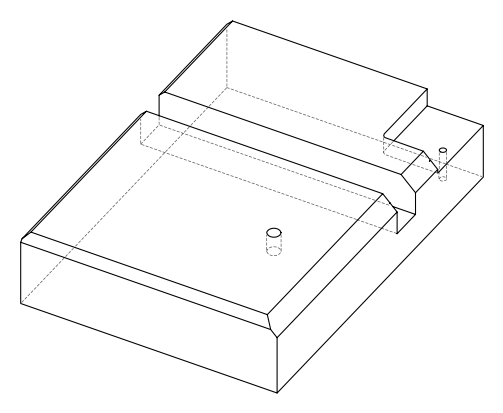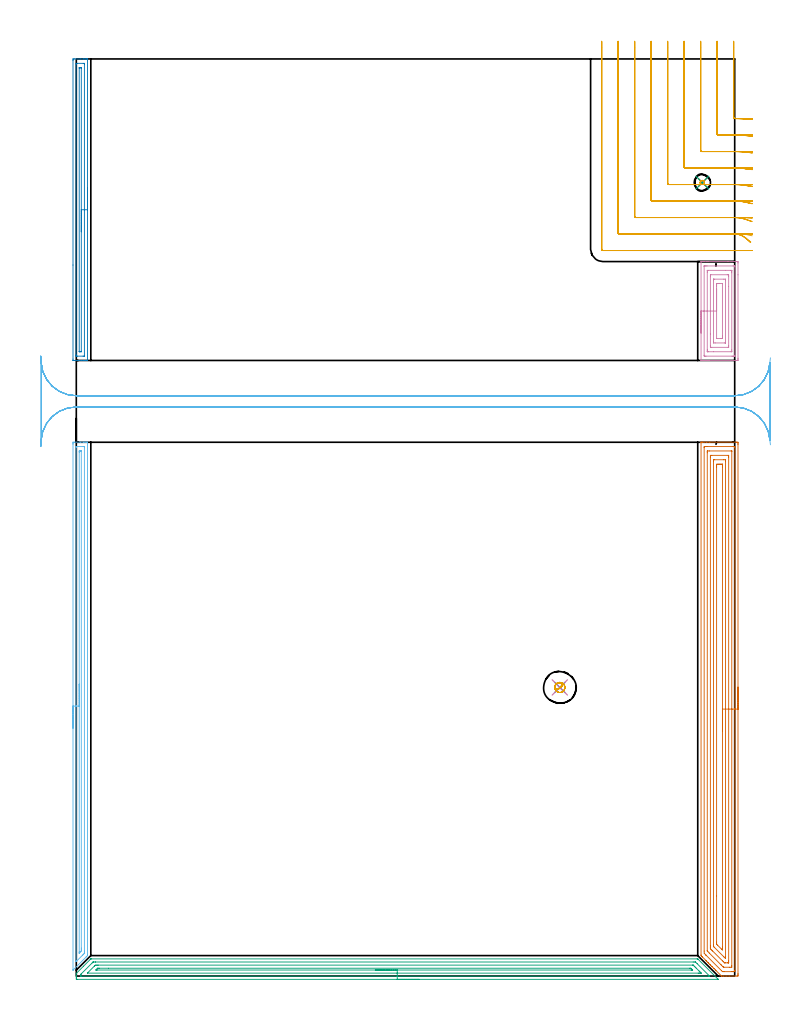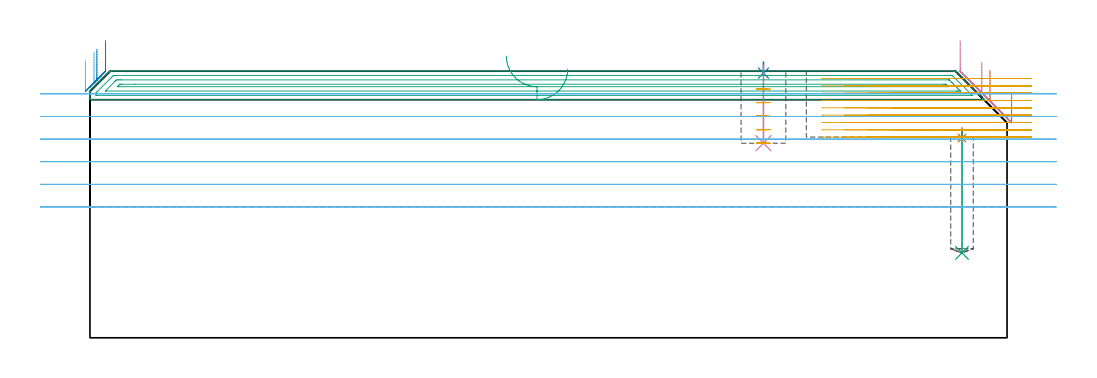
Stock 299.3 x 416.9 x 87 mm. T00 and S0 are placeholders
(PLAN: 12 operations, 6 tool changes, 61.6 min)
(1 SPOT_DRILL | STEP1POCKET | NXT0321_9005460120000 | 0.03 min | 2303 mm3)
(2 SPOT_DRILL_1 | STEP1POCKET_1 | NXT0321_9005460120000 | 0.03 min | 2 mm3)
(3 DRILL_BLIND_HOLE_INTO_CENTER | STEP1POCKET | NXT0301_045 | 0.17 min | 1595 mm3)
(4 DRILL_BLIND_HOLE_INTO_CENTER_1 | STEP1POCKET_1 | NXT0301_128 | 0.1 min | 2524 mm3)
(5 MILL_ROUGH_BLIND_HOLE_CONTOUR | STEP1POCKET_1 | NXT0201_013 | Spiral | 0.59 min | 1401 mm3)
(6 AREA_MILL | FG_CHAMFER_SURFACE | UGT0205_001 | 5.86 min | 5379 mm3)
(7 AREA_MILL_1 | FG_CHAMFER_SURFACE_1 | UGT0205_001 | 11.87 min | 35310 mm3)
(8 AREA_MILL_2 | FG_CHAMFER_SURFACE_2 | UGT0205_001 | 3.46 min | 3120 mm3)
(9 AREA_MILL_3 | FG_CHAMFER_SURFACE_3 | UGT0205_001 | 9.3 min | 12258 mm3)
(10 AREA_MILL_4 | FG_CHAMFER_SURFACE_4 | UGT0205_001 | 2.5 min | 8393 mm3)
(11 MILL_CORNER_NOTCH_RECTANGULAR | CORNER_NOTCH_RECTANGULAR | NXT0201_013 | Follow Part, ap 2.5, ae 75% | 18.73 min | 126180 mm3)
(12 MILL_RECTANGULAR_SLOT | SLOT_RECTANGULAR | UGT0201_004 | Follow Part, ap 8, ae 75% | 8.95 min | 489625 mm3)
(TOOL NXT0321_9005460120000 | NC Spot Drill, 142deg, 12mm, Carbide, Uncoated | D12 PA142 FL30 Z2)
(TOOL NXT0301_045 | Carbide Drill 7.4mm [860.1-0740-022A1-MM 2214] | D7.4 PA140 FL41 Z2)
(TOOL NXT0301_128 | Carbide Drill 12mm [861.1-1200-036A1-GP GC34] | D12 PA150 FL37.4 Z2)
(TOOL NXT0201_013 | ENDMILL 10mm | D10 FL30 Z4)
(TOOL UGT0205_001 | Chamfer Mill 20 x 3 x 45 deg. | D20 FL50 Z2)
(TOOL UGT0201_004 | End Mill 32 mm | D32 FL53 Z6)
(OP 1 SPOT_DRILL)
G17 G21 G94 G90
T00 M6
G54
G17 G0 G90 X284.6 Y360.7 S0 M3
G43 Z97. H0
G94 G81 G98 Z65.181 F250. R68.5
G80
M5
M2
(OP 2 SPOT_DRILL_1)
G17 G21 G94 G90
T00 M6
G54
G17 G0 G90 X219.8 Y131.2 S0 M3
G43 Z97. H0
G94 G81 G98 Z86.372 F250. R90.
G80
M5
M2
(OP 3 DRILL_BLIND_HOLE_INTO_CENTER)
G17 G21 G94 G90
T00 M6
G54
G17 G0 G90 X284.6 Y360.7 S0 M3
G43 Z97. H1
G94 G81 G98 Z27.7 F250. R67.5
G80
M5
M2
(OP 4 DRILL_BLIND_HOLE_INTO_CENTER_1)
G17 G21 G94 G90
T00 M6
G54
G17 G0 G90 X219.8 Y131.2 S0 M3
G43 Z97. H1
G94 G81 G98 Z63.5 F250. R89.
G80
M5
M2
(OP 5 MILL_ROUGH_BLIND_HOLE_CONTOUR)
G17 G21 G94 G90
T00 M6
G54
G17 G0 G90 X219.8 Y131.2 S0 M3
G43 Z97. H0
Z85.583
G94 G3 X220.058 Y133.242 R1.037 F250.
X217.572 Y131.772 R2.042
X219.228 Y128.972 R2.3
X217.572 Y131.772 R-2.3
X218.4 Y130.372 R1.15
X219.8 Y131.2 R1.15
G0 Z81.167
G3 X220.058 Y133.242 R1.037
X217.572 Y131.772 R2.042
X219.228 Y128.972 R2.3
X217.572 Y131.772 R-2.3
X218.4 Y130.372 R1.15
X219.8 Y131.2 R1.15
G0 Z76.75
G3 X220.058 Y133.242 R1.037
X217.572 Y131.772 R2.042
X219.228 Y128.972 R2.3
X217.572 Y131.772 R-2.3
X218.4 Y130.372 R1.15
X219.8 Y131.2 R1.15
G0 Z72.333
G3 X220.058 Y133.242 R1.037
X217.572 Y131.772 R2.042
X219.228 Y128.972 R2.3
X217.572 Y131.772 R-2.3
X218.4 Y130.372 R1.15
X219.8 Y131.2 R1.15
G0 Z67.917
G3 X220.058 Y133.242 R1.037
X217.572 Y131.772 R2.042
X219.228 Y128.972 R2.3
X217.572 Y131.772 R-2.3
X218.4 Y130.372 R1.15
X219.8 Y131.2 R1.15
G0 Z63.5
G3 X220.058 Y133.242 R1.037
X217.572 Y131.772 R2.042
X219.228 Y128.972 R2.3
X217.572 Y131.772 R-2.3
X218.4 Y130.372 R1.15
X219.8 Y131.2 R1.15
G0 Z97.
M5
M2
(OP 6 AREA_MILL)
G17 G21 G94 G90
T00 M6
G54
G17 G0 G90 X-1.5 Y112.7 S1061 M3
G43 Z97. H0
Z90.4
G94 G1 Y112.738 Z89.528 F250.
Y112.852 Z88.663
Y113.041 Z87.812
Y113.303 Z86.98
Y113.637 Z86.174
Y114.04 Z85.4
Y114.508 Z84.664
Y115.039 Z83.972
Y115.629 Z83.329
Y116.272 Z82.74
Y116.964 Z82.208
Y117.7 Z81.74
Y118.474 Z81.337
Y119.28 Z81.003
Y120.112 Z80.741
Y120.963 Z80.552
Y121.828 Z80.438
Y122.7 Z80.4
Y241.796
X-1.499 Y242.071 Z80.401
X-1.493 Y242.684 Z80.404
X-1.491 Y242.693 Z80.406
X-0.88 Y242.7 Z81.016
X1.8 Z83.695
X3.223 Z85.119
X3.587 Z85.482
X4.316 Z86.215
X4.595 Z86.494
X5.032 Y242.693 Z86.924
X5.097 Y242.69 Z86.988
X5.1 Y242.518 Z87.
Y9.588
X5.096 Y9.304 Z86.987
X5.083 Y9.282 Z86.98
X4.494 Y8.694 Z86.394
X-1.168 Y3.031 Z80.731
X-1.327 Y2.871 Z80.57
X-1.47 Y2.733 Z80.428
X-1.494 Y2.717 Z80.403
X-1.499 Y2.733 Z80.399
X-1.5 Y122.7 Z80.4
X-0.086 Z81.814
X-0.085 Y240.381 Z81.815
X-0.084 Y240.48 Z81.816
X-0.079 Y240.675 Z81.821
X-0.073 Y240.691 Z81.827
X-0.064 Y240.694 Z81.836
X-0.039 Y240.698 Z81.861
X0.013 Y240.699 Z81.913
X3.17 Y240.7 Z85.07
X3.587 Y240.696 Z85.487
X3.646 Y240.694 Z85.546
X3.676 Y240.691 Z85.576
X3.68 Y240.578 Z85.58
X3.684 Y240.381 Z85.584
X3.685 Y240.282 Z85.585
X3.686 Y240.183 Z85.586
Y11.278
X3.684 Y10.483 Z85.584
X3.682 Y10.388 Z85.582
X3.679 Y10.355 Z85.579
X3.664 Y10.326 Z85.564
X3.587 Y10.243 Z85.487
X3.262 Y9.913 Z85.162
X2.939 Y9.588 Z84.839
X0.135 Y6.784 Z82.035
X0.013 Y6.663 Z81.913
X-0.028 Y6.624 Z81.872
X-0.062 Y6.595 Z81.838
X-0.076 Y6.584 Z81.824
X-0.079 Y6.61 Z81.821
X-0.084 Y6.807 Z81.816
X-0.085 Y6.906 Z81.815
X-0.086 Y122.7 Z81.814
X1.328 Z83.228
X1.329 Y238.072 Z83.229
Y238.494
X1.331 Y238.612 Z83.231
X1.334 Y238.67 Z83.234
X1.336 Y238.69 Z83.236
X1.389 Y238.693 Z83.289
X1.595 Y238.699 Z83.495
X1.8 Z83.7
X2.006 Z83.906
X2.143 Y238.695 Z84.043
X2.252 Y238.69 Z84.152
X2.266 Y238.685 Z84.166
X2.268 Y238.677 Z84.168
X2.27 Y238.651 Z84.17
X2.271 Y238.494 Z84.171
Y12.693
Y12.271
X2.268 Y11.802 Z84.168
X2.264 Y11.377 Z84.164
X2.035 Y11.141 Z83.935
X1.8 Y10.901 Z83.7
X1.365 Y10.465 Z83.265
X1.355 Y10.457 Z83.255
X1.34 Y10.449 Z83.24
X1.334 Z83.234
X1.332 Y10.457 Z83.232
X1.33 Y10.483 Z83.23
X1.329 Y10.537 Z83.229
X1.328 Y10.954 Z83.228
Y122.7
Y123.571 Z83.266
Y124.436 Z83.38
Y125.288 Z83.569
Y126.12 Z83.831
Y126.926 Z84.165
Y127.7 Z84.568
Y128.436 Z85.037
Y129.128 Z85.568
Y129.771 Z86.157
Y130.36 Z86.801
Y130.891 Z87.493
Y131.36 Z88.228
Y131.763 Z89.002
Y132.097 Z89.808
Y132.359 Z90.64
Y132.548 Z91.492
Y132.662 Z92.357
Y132.7 Z93.228
G0 Z97.
M5
M2
(OP 7 AREA_MILL_1)
G17 G21 G94 G90
T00 M6
G54
G17 G0 G90 X300.8 Y131.35 S1061 M3
G43 Z97. H0
Z80.2
G94 G1 Y131.312 Z79.329 F250.
Y131.198 Z78.464
Y131.009 Z77.612
Y130.747 Z76.78
Y130.413 Z75.974
Y130.01 Z75.2
Y129.542 Z74.464
Y129.01 Z73.772
Y128.421 Z73.129
Y127.778 Z72.54
Y127.086 Z72.009
Y126.35 Z71.54
Y125.576 Z71.137
Y124.77 Z70.803
Y123.938 Z70.541
Y123.086 Z70.352
Y122.222 Z70.238
Y121.35 Z70.2
Y1.057
X300.799 Y0.63 Z70.201
X300.795 Y0.168 Z70.203
X300.792 Y0.01 Z70.206
X300.339 Y0. Z70.658
X296.811 Z74.185
X295.408 Z75.589
X294.164 Z76.83
X293.442 Z77.557
X293.3 Z77.7
X290.785 Y2.515 Z80.215
X290.636 Y2.663 Z80.361
X290.582 Y2.717 Z80.416
X289.937 Y3.363 Z81.063
X289.754 Y3.545 Z81.243
X289.093 Y4.207 Z81.907
X288.871 Y4.427 Z82.125
X288.242 Y5.058 Z82.758
X288.198 Y5.101 Z82.801
X287.989 Y5.309 Z83.007
X287.394 Y5.906 Z83.605
X287.304 Y5.996 Z83.695
X287.107 Y6.191 Z83.889
X286.547 Y6.753 Z84.453
X286.409 Y6.89 Z84.589
X286.225 Y7.073 Z84.771
X284.62 Y8.678 Z86.376
X284.501 Y8.799 Z86.499
X284.423 Y8.877 Z86.577
X284.12 Y9.18 Z86.878
X284.005 Y9.296 Z86.991
X284. Y9.572 Z87.
Y242.517
X284.003 Y242.692 Z86.988
X284.008 Y242.693 Z86.983
X284.377 Y242.7 Z86.622
X284.62 Z86.379
X285.343 Z85.652
X286.586 Z84.411
X287.989 Z83.006
X300.079 Z70.919
X300.339 Y242.697 Z70.658
X300.792 Y242.69 Z70.206
X300.795 Y242.532 Z70.203
X300.799 Y242.07 Z70.201
X300.8 Y241.603 Z70.2
Y121.35
X299.386 Z71.614
X299.385 Y2.491 Z71.615
Y2.419
X299.379 Y2.018 Z71.621
X298.983 Y2.005 Z72.017
X298.575 Y2.002 Z72.425
X298.106 Y2. Z72.894
X294.576 Y2.001 Z76.424
X294.164 Y2.005 Z76.836
X293.753 Y2.01 Z77.247
X293.332 Y2.419 Z77.668
X293.282 Y2.468 Z77.718
X286.225 Y9.526 Z84.775
X286.179 Y9.572 Z84.821
X285.421 Y10.387 Z85.579
X285.414 Y11.361 Z85.586
X285.415 Y240.209 Z85.585
Y240.281
X285.421 Y240.683 Z85.579
X285.817 Y240.695 Z85.183
X286.225 Y240.698 Z84.775
X286.694 Y240.7 Z84.306
X298.575 Y240.699 Z72.425
X299.047 Y240.697 Z71.953
X299.279 Y240.69 Z71.721
X299.379 Y240.661 Z71.621
X299.385 Y240.355 Z71.615
Y240.281
X299.386 Y121.35 Z71.614
X297.971 Z73.029
Y4.819
X297.967 Y4.207 Z73.033
X297.964 Y4.067 Z73.036
X297.959 Y4.009 Z73.041
X297.893 Y4.004 Z73.107
X297.693 Y4.002 Z73.307
X297.015 Y4. Z73.985
X294.367 Y4.002 Z76.633
X294.267 Y4.006 Z76.733
X294.217 Y4.01 Z76.783
X294.164 Y4.046 Z76.836
X293.996 Y4.207 Z77.004
X293.282 Y4.917 Z77.718
X293.098 Y5.101 Z77.902
X287.733 Y10.467 Z83.267
X287.107 Y11.104 Z83.893
X286.86 Y11.361 Z84.14
X286.835 Y11.4 Z84.165
X286.833 Y11.432 Z84.167
X286.83 Y11.502 Z84.17
X286.829 Y11.643 Z84.171
Y237.881
X286.833 Y238.493 Z84.167
X286.835 Y238.633 Z84.165
X286.841 Y238.691 Z84.159
X286.907 Y238.696 Z84.093
X287.107 Y238.698 Z83.893
X287.785 Y238.7 Z83.215
X297.693 Y238.699 Z73.307
X297.897 Y238.697 Z73.103
X297.955 Y238.693 Z73.045
X297.966 Y238.689 Z73.034
X297.968 Y238.685 Z73.032
X297.97 Y238.662 Z73.03
X297.971 Y238.587 Z73.029
Y238.493
Y121.35
X296.557 Z74.443
Y6.89
X296.555 Y6.255 Z74.445
X296.552 Y6.041 Z74.448
X296.55 Y6.012 Z74.45
X296.531 Y6.009 Z74.469
X296.477 Y6.004 Z74.523
X296.367 Y6.002 Z74.633
X295.928 Y6. Z75.072
X295.046 Z75.954
X294.823 Y6.003 Z76.177
X294.713 Y6.007 Z76.287
X294.66 Y6.01 Z76.34
X294.563 Y6.098 Z76.437
X294.164 Y6.489 Z76.836
X293.759 Y6.89 Z77.241
X289.288 Y11.361 Z81.712
X288.871 Y11.779 Z82.129
X288.402 Y12.255 Z82.598
X288.25 Y12.42 Z82.75
X288.247 Y12.574 Z82.753
X288.244 Y12.891 Z82.756
X288.243 Y13.149 Z82.757
Y13.787
Y235.81
X288.245 Y236.445 Z82.755
X288.248 Y236.659 Z82.752
X288.25 Y236.688 Z82.75
X288.269 Y236.691 Z82.731
X288.323 Y236.696 Z82.677
X288.433 Y236.698 Z82.567
X288.871 Y236.7 Z82.129
X296.368 Y236.699 Z74.632
X296.476 Y236.697 Z74.524
X296.53 Y236.693 Z74.47
X296.551 Y236.689 Z74.449
X296.552 Y236.673 Z74.448
X296.554 Y236.561 Z74.446
X296.557 Y236.067 Z74.443
Y235.81
Y121.35
X295.143 Z75.857
Y8.58
X295.141 Y8.482 Z75.859
X295.136 Y8.286 Z75.864
X295.123 Y8.012 Z75.877
X295.09 Y8.02 Z75.91
X295.046 Y8.059 Z75.954
X294.42 Y8.678 Z76.58
X289.95 Y13.149 Z81.05
X289.754 Y13.351 Z81.246
X289.674 Y13.436 Z81.326
X289.663 Y13.75 Z81.337
X289.658 Y13.945 Z81.342
X289.657 Y14.044 Z81.343
Y14.142
Y234.12
X289.659 Y234.218 Z81.341
X289.664 Y234.414 Z81.336
X289.677 Y234.69 Z81.323
X289.754 Y234.694 Z81.246
X289.968 Y234.699 Z81.032
X294.378 Y234.7 Z76.622
X295.046 Y234.692 Z75.954
X295.135 Y234.69 Z75.865
X295.14 Y234.316 Z75.86
X295.143 Y234.12 Z75.857
Y121.35
X293.729 Z77.271
Y13.149
X293.728 Y12.697 Z77.272
X293.725 Y12.255 Z77.275
X293.722 Y11.958 Z77.278
X293.704 Y11.856 Z77.296
X293.293 Y12.255 Z77.707
X291.504 Y14.044 Z79.496
X291.078 Y14.489 Z79.922
X291.075 Y14.938 Z79.925
X291.072 Y15.39 Z79.928
X291.071 Y36.405 Z79.929
Y231.339
X291.072 Y231.791 Z79.928
X291.075 Y232.233 Z79.925
X291.078 Y232.679 Z79.922
X291.518 Y232.69 Z79.482
X291.942 Y232.698 Z79.058
X292.4 Y232.7 Z78.6
X292.822 Z78.178
X293.282 Y232.699 Z77.718
X293.708 Y232.696 Z77.292
X293.722 Y232.69 Z77.278
X293.724 Y232.679 Z77.276
X293.728 Y232.233 Z77.272
X293.729 Y231.781 Z77.271
Y231.339
Y121.35
Y120.478 Z77.309
Y119.614 Z77.423
Y118.762 Z77.612
Y117.93 Z77.874
Y117.124 Z78.208
Y116.35 Z78.611
Y115.614 Z79.08
Y114.922 Z79.611
Y114.279 Z80.2
Y113.69 Z80.843
Y113.158 Z81.535
Y112.69 Z82.271
Y112.287 Z83.045
Y111.953 Z83.851
Y111.691 Z84.683
Y111.502 Z85.535
Y111.388 Z86.4
Y111.35 Z87.271
G0 Z97.
M5
M2
(OP 8 AREA_MILL_2)
G17 G21 G94 G90
T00 M6
G54
G17 G0 G90 X5.1 Y358.35 S1061 M3
G43 Z97. H0
G94 G1 Y358.312 Z96.128 F250.
Y358.198 Z95.263
Y358.009 Z94.412
Y357.747 Z93.58
Y357.413 Z92.774
Y357.01 Z92.
Y356.542 Z91.264
Y356.01 Z90.572
Y355.421 Z89.929
Y354.778 Z89.339
Y354.086 Z88.808
Y353.35 Z88.34
Y352.576 Z87.937
Y351.77 Z87.603
Y350.938 Z87.341
Y350.087 Z87.152
Y349.222 Z87.038
Y348.35 Z87.
Y279.977
X5.097 Y279.81 Z86.989
X5.034 Y279.807 Z86.926
X4.609 Y279.8 Z86.509
X4.295 Z86.194
X3.587 Z85.482
X2.34 Z84.237
X0.907 Z82.802
X-1.136 Y279.801 Z80.761
X-1.493 Y279.806 Z80.404
X-1.495 Y279.809 Z80.402
X-1.499 Y280.424 Z80.401
X-1.5 Y323.218 Z80.4
X-1.499 Y416.276 Z80.401
X-1.495 Y416.891 Z80.402
X-1.493 Y416.894 Z80.404
X-0.88 Y416.9 Z81.016
X1.8 Z83.695
X3.233 Z85.13
X3.587 Z85.482
X4.295 Z86.194
X4.61 Z86.509
X5.034 Y416.893 Z86.926
X5.097 Y416.89 Z86.988
X5.1 Y416.723 Z87.
Y348.35
X3.686 Z85.586
X3.685 Y282.113 Z85.585
X3.684 Y282.014 Z85.584
X3.679 Y281.825 Z85.579
X3.587 Y281.81 Z85.487
X3.103 Y281.801 Z85.003
X0.424 Y281.8 Z82.324
X0.013 Y281.802 Z81.913
X-0.045 Y281.805 Z81.855
X-0.075 Y281.809 Z81.825
X-0.08 Y281.915 Z81.82
X-0.085 Y282.113 Z81.815
X-0.086 Y282.211 Z81.814
Y282.31
X-0.085 Y414.587 Z81.815
X-0.084 Y414.686 Z81.816
X-0.079 Y414.875 Z81.821
X0.013 Y414.89 Z81.913
X0.497 Y414.899 Z82.397
X3.176 Y414.9 Z85.076
X3.587 Y414.898 Z85.487
X3.645 Y414.895 Z85.545
X3.675 Y414.891 Z85.575
X3.68 Y414.785 Z85.58
X3.685 Y414.587 Z85.585
X3.686 Y414.489 Z85.586
Y414.39
Y348.35
X2.271 Z84.171
Y283.999
X2.27 Y283.881 Z84.17
X2.267 Y283.823 Z84.167
X2.266 Y283.815 Z84.166
X2.253 Y283.81 Z84.153
X2.198 Y283.806 Z84.098
X1.998 Y283.801 Z83.898
X1.8 Y283.8 Z83.7
X1.601 Y283.801 Z83.501
X1.469 Y283.802 Z83.369
X1.363 Y283.807 Z83.263
X1.334 Y283.81 Z83.234
X1.333 Y283.816 Z83.233
X1.331 Y283.842 Z83.231
X1.329 Y283.999 Z83.229
Y412.701
X1.33 Y412.819 Z83.23
X1.333 Y412.877 Z83.233
X1.334 Y412.885 Z83.234
X1.347 Y412.89 Z83.247
X1.403 Y412.894 Z83.303
X1.602 Y412.899 Z83.502
X1.8 Y412.9 Z83.7
X1.999 Y412.899 Z83.899
X2.131 Y412.898 Z84.031
X2.237 Y412.893 Z84.137
X2.266 Y412.89 Z84.166
X2.267 Y412.884 Z84.167
X2.269 Y412.858 Z84.169
X2.271 Y412.701 Z84.171
Y348.35
Y347.478 Z84.21
Y346.614 Z84.323
Y345.762 Z84.512
Y344.93 Z84.775
Y344.124 Z85.108
Y343.35 Z85.511
Y342.614 Z85.98
Y341.922 Z86.511
Y341.279 Z87.1
Y340.69 Z87.744
Y340.159 Z88.436
Y339.69 Z89.171
Y339.287 Z89.945
Y338.953 Z90.751
Y338.691 Z91.583
Y338.502 Z92.435
Y338.388 Z93.3
Y338.35 Z94.171
G0 Z97.
M5
M2
(OP 9 AREA_MILL_3)
G17 G21 G94 G90
T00 M6
G54
G17 G0 G90 X155.9 Y-1.5 S1061 M3
G43 Z97. H0
Z87.7
G94 G1 X155.862 Z86.828 F250.
X155.748 Z85.964
X155.559 Z85.112
X155.297 Z84.28
X154.963 Z83.474
X154.56 Z82.7
X154.092 Z81.964
X153.56 Z81.272
X152.971 Z80.629
X152.328 Z80.04
X151.636 Z79.508
X150.9 Z79.04
X150.126 Z78.637
X149.32 Z78.303
X148.488 Z78.041
X147.637 Z77.852
X146.772 Z77.738
X145.9 Z77.7
X0.627
X0.493 Y-1.499 Z77.701
X0.002 Y-1.491 Z77.705
X0. Y-1.232 Z77.964
Y-0.873 Z78.323
Y-0.339 Z78.857
Y0.021 Z79.216
Y1.116 Z80.314
X0.001 Y1.139 Z80.336
X0.004 Y1.193 Z80.39
X0.031 Y1.232 Z80.43
X3.291 Y4.491 Z83.69
X6.316 Y7.516 Z86.715
X6.567 Y7.769 Z86.965
X6.58 Y7.779 Z86.975
X6.613 Y7.805 Z86.991
X6.882 Y7.8 Z87.
X282.233
X282.505 Y7.794 Z86.992
X282.623 Y7.677 Z86.876
X282.68 Y7.62 Z86.82
X291.471 Y-1.17 Z78.028
X291.622 Y-1.32 Z77.877
X291.769 Y-1.473 Z77.725
X291.783 Y-1.494 Z77.703
X291.769 Y-1.499 Z77.699
X145.9 Y-1.5 Z77.7
Y-0.086 Z79.114
X2.415 Y-0.085 Z79.115
X2.308 Y-0.083 Z79.117
X2.096 Y-0.079 Z79.121
X2.009 Y-0.069 Z79.131
X2.006 Y-0.038 Z79.162
X2.004 Y0.021 Z79.221
X2.002 Y0.434 Z79.634
X2.007 Y0.675 Z79.875
X2.01 Y0.734 Z79.934
X2.045 Y0.783 Z79.983
X2.169 Y0.915 Z80.115
X2.29 Y1.04 Z80.24
X2.415 Y1.165 Z80.365
X7.207 Y5.957 Z85.157
X7.533 Y6.279 Z85.479
X7.618 Y6.359 Z85.559
X7.642 Y6.379 Z85.579
X7.676 Y6.381 Z85.581
X7.779 Y6.383 Z85.583
X8.566 Y6.386 Z85.586
X8.673
X280.445
X281.234 Y6.384 Z85.584
X281.339 Y6.382 Z85.582
X281.441 Y6.379 Z85.579
X281.559 Y6.279 Z85.479
X282.233 Y5.616 Z84.816
X287.597 Y0.253 Z79.453
X287.826 Y0.021 Z79.221
X287.9 Y-0.059 Z79.141
X287.916 Y-0.078 Z79.122
X287.881 Y-0.081 Z79.119
X287.811 Y-0.084 Z79.116
X287.704 Y-0.085 Z79.115
X287.597 Y-0.086 Z79.114
X145.9
Y1.328 Z80.528
X5.166 Y1.329 Z80.529
X5.097 Y1.33 Z80.53
X5.064 Y1.333 Z80.533
X5.052 Y1.334 Z80.534
X5.054 Y1.344 Z80.544
X5.065 Y1.362 Z80.562
X5.075 Y1.374 Z80.574
X5.097 Y1.398 Z80.598
X8.191 Y4.491 Z83.691
X8.434 Y4.73 Z83.93
X8.673 Y4.964 Z84.164
X9.09 Y4.968 Z84.168
X9.567 Y4.971 Z84.171
X9.981
X280.205
X280.325 Y4.97 Z84.17
X280.384 Y4.967 Z84.167
X280.411 Y4.965 Z84.165
X280.445 Y4.947 Z84.147
X280.907 Y4.491 Z83.691
X281.339 Y4.061 Z83.261
X281.804 Y3.597 Z82.797
X283.127 Y2.274 Z81.474
X283.591 Y1.809 Z81.009
X284.021 Y1.375 Z80.575
X284.053 Y1.336 Z80.536
X284.021 Y1.335 Z80.535
X283.606 Y1.33 Z80.53
X283.127 Y1.329 Z80.529
X282.714 Y1.328 Z80.528
X145.9
Y2.743 Z81.943
X9.527
X9.17 Y2.745 Z81.945
X8.991 Y2.747 Z81.947
X8.917 Y2.749 Z81.949
X8.932 Y2.771 Z81.971
X9.211 Y3.059 Z82.259
X9.354 Y3.204 Z82.404
X9.567 Y3.418 Z82.618
X9.658 Y3.506 Z82.706
X9.69 Y3.534 Z82.734
X9.708 Y3.548 Z82.748
X9.749 Y3.551 Z82.751
X9.85 Y3.554 Z82.754
X10.054 Y3.556 Z82.756
X10.461 Y3.557 Z82.757
X14.651
X278.697
X279.104 Y3.553 Z82.753
X279.307 Y3.55 Z82.75
X279.398 Y3.542 Z82.742
X279.448 Y3.496 Z82.696
X279.551 Y3.398 Z82.598
X280.105 Y2.838 Z82.038
X280.164 Y2.775 Z81.975
X280.183 Y2.749 Z81.949
X280.149 Y2.748 Z81.948
X279.95 Y2.745 Z81.945
X279.551 Y2.743 Z81.943
X279.512
X145.9
X145.028 Z81.981
X144.164 Z82.095
X143.312 Z82.283
X142.48 Z82.546
X141.674 Z82.88
X140.9 Z83.282
X140.164 Z83.751
X139.472 Z84.282
X138.829 Z84.872
X138.24 Z85.515
X137.709 Z86.207
X137.24 Z86.943
X136.837 Z87.716
X136.503 Z88.522
X136.241 Z89.354
X136.052 Z90.206
X135.938 Z91.071
X135.9 Z91.943
G0 Z97.
M5
M2
(OP 10 AREA_MILL_4)
G17 G21 G94 G90
T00 M6
G54
G17 G0 G90 X284. Y292.3 S1061 M3
G43 Z97. H0
G94 G1 Y292.338 Z96.128 F250.
Y292.452 Z95.264
Y292.641 Z94.412
Y292.903 Z93.58
Y293.237 Z92.774
Y293.64 Z92.
Y294.109 Z91.264
Y294.64 Z90.572
Y295.229 Z89.929
Y295.872 Z89.34
Y296.564 Z88.808
Y297.3 Z88.34
Y298.074 Z87.937
Y298.88 Z87.603
Y299.712 Z87.341
Y300.564 Z87.152
Y301.428 Z87.038
Y302.3 Z87.
Y324.63
X284.002 Y324.793 Z86.988
X284.007 Y324.8 Z86.983
X284.35 Z86.649
X284.673 Z86.326
X285.343 Z85.652
X286.56 Z84.437
X287.107 Z83.887
X296.233 Z74.765
X300.339 Z70.658
X300.615 Y324.797 Z70.382
X300.792 Y324.79 Z70.206
X300.799 Y324.611 Z70.199
X300.8 Y324.184 Z70.2
Y318.766
Y280.843
X300.799 Y280.416 Z70.201
X300.795 Y279.954 Z70.203
X300.792 Y279.809 Z70.206
X300.339 Y279.8 Z70.658
X287.716 Z83.279
X287.107 Z83.887
X286.56 Z84.437
X286.225 Z84.771
X285.678 Z85.318
X285.343 Z85.652
X284.35 Z86.65
X284.007 Y279.807 Z86.984
X284.003 Y279.808 Z86.988
X284. Y279.97 Z87.
Y302.3
X285.414 Z85.586
X285.415 Y322.705 Z85.585
X285.416 Y322.757 Z85.584
X285.418 Y322.781 Z85.582
X285.42 Y322.787 Z85.58
X285.431 Y322.79 Z85.569
X285.829 Y322.798 Z85.171
X286.225 Y322.8 Z84.775
X286.71 Z84.29
X298.575 Y322.799 Z72.425
X299.063 Y322.797 Z71.937
X299.281 Y322.79 Z71.719
X299.379 Y322.772 Z71.621
X299.384 Y322.471 Z71.616
X299.385 Y322.397 Z71.615
Y281.895
X299.384 Y281.843 Z71.616
X299.382 Y281.819 Z71.618
X299.38 Y281.813 Z71.62
X299.369 Y281.81 Z71.631
X298.971 Y281.802 Z72.029
X298.575 Y281.8 Z72.425
X298.09 Z72.91
X286.225 Y281.801 Z84.775
X285.737 Y281.803 Z85.263
X285.519 Y281.81 Z85.481
X285.421 Y281.828 Z85.579
X285.415 Y282.129 Z85.585
Y282.203
X285.414 Y302.3 Z85.586
X286.828 Z84.172
X286.829 Y320. Z84.171
X286.831 Y320.611 Z84.169
X286.834 Y320.751 Z84.166
X286.835 Y320.78 Z84.165
X286.86 Y320.79 Z84.14
X286.924 Y320.797 Z84.076
X287.107 Y320.799 Z83.893
X295.08 Y320.8 Z75.92
X297.506 Z73.494
X297.693 Y320.799 Z73.307
X297.879 Y320.797 Z73.121
X297.932 Y320.794 Z73.068
X297.961 Y320.79 Z73.039
X297.965 Y320.778 Z73.035
X297.968 Y320.705 Z73.032
X297.97 Y320.611 Z73.03
X297.971 Y320.329 Z73.029
Y319.718
Y284.6
X297.969 Y283.989 Z73.031
X297.966 Y283.849 Z73.034
X297.965 Y283.82 Z73.035
X297.94 Y283.81 Z73.06
X297.876 Y283.803 Z73.124
X297.693 Y283.801 Z73.307
X289.72 Y283.8 Z81.28
X287.294 Z83.706
X287.107 Y283.801 Z83.893
X286.921 Y283.803 Z84.079
X286.868 Y283.806 Z84.132
X286.839 Y283.81 Z84.161
X286.835 Y283.822 Z84.165
X286.832 Y283.895 Z84.168
X286.83 Y283.989 Z84.17
X286.829 Y284.271 Z84.171
X286.828 Y284.882 Z84.172
Y302.3
X288.243 Z82.757
Y317.931
X288.244 Y318.566 Z82.756
X288.248 Y318.779 Z82.752
X288.25 Y318.789 Z82.75
X288.256 Y318.793 Z82.744
X288.282 Y318.797 Z82.718
X288.335 Y318.799 Z82.665
X288.443 Y318.8 Z82.557
X295.953 Z75.047
X296.361 Y318.79 Z74.639
X296.55 Y318.782 Z74.45
X296.552 Y318.674 Z74.448
X296.556 Y318.189 Z74.444
X296.557 Y313.498 Z74.443
Y286.669
X296.556 Y286.034 Z74.444
X296.552 Y285.821 Z74.448
X296.55 Y285.811 Z74.45
X296.544 Y285.807 Z74.456
X296.518 Y285.803 Z74.482
X296.465 Y285.801 Z74.535
X296.357 Y285.8 Z74.643
X288.847 Z82.153
X288.439 Y285.81 Z82.561
X288.25 Y285.818 Z82.75
X288.248 Y285.926 Z82.752
X288.244 Y286.411 Z82.756
X288.243 Y291.916 Z82.757
Y302.3
X289.657 Z81.343
Y316.537
X289.659 Y316.667 Z81.341
X289.664 Y316.77 Z81.336
X289.668 Y316.792 Z81.332
X289.674 Y316.794 Z81.326
X289.754 Y316.798 Z81.246
X289.989 Y316.8 Z81.011
X294.4 Y316.799 Z76.6
X295.046 Y316.792 Z75.954
X295.132 Y316.79 Z75.868
X295.139 Y316.439 Z75.861
X295.142 Y316.243 Z75.858
X295.143 Y288.063 Z75.857
X295.141 Y287.933 Z75.859
X295.136 Y287.83 Z75.864
X295.132 Y287.808 Z75.868
X295.126 Y287.806 Z75.874
X295.046 Y287.802 Z75.954
X294.811 Y287.8 Z76.189
X290.4 Y287.801 Z80.6
X289.754 Y287.808 Z81.246
X289.668 Y287.81 Z81.332
X289.661 Y288.161 Z81.339
X289.658 Y288.357 Z81.342
X289.657 Y302.3 Z81.343
X291.071 Z79.929
Y313.465
X291.073 Y313.916 Z79.927
X291.078 Y314.358 Z79.922
X291.089 Y314.793 Z79.911
X291.518 Y314.797 Z79.482
X291.964 Y314.8 Z79.036
X292.4 Z78.6
X293.728 Z77.272
X293.729 Y291.135 Z77.271
X293.727 Y290.684 Z77.273
X293.722 Y290.242 Z77.278
X293.711 Y289.807 Z77.289
X293.282 Y289.803 Z77.718
X292.836 Y289.8 Z78.164
X291.072 Z79.928
X291.071 Y302.3 Z79.929
Y303.172 Z79.967
Y304.037 Z80.081
Y304.888 Z80.27
Y305.72 Z80.532
Y306.526 Z80.866
Y307.3 Z81.269
Y308.036 Z81.737
Y308.728 Z82.268
Y309.371 Z82.858
Y309.96 Z83.501
Y310.492 Z84.193
Y310.96 Z84.929
Y311.363 Z85.703
Y311.697 Z86.509
Y311.959 Z87.341
Y312.148 Z88.192
Y312.262 Z89.057
Y312.3 Z89.929
G0 Z97.
M5
M2
(OP 11 MILL_CORNER_NOTCH_RECTANGULAR)
G17 G21 G94 G90
T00 M6
G54
G17 G0 G90 X298.8 Y424.9 S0 M3
G43 Z97. H0
Z84.611
G94 G1 Y421.9 F250.
Y390.295 F500.
G3 X299.295 Y389.8 R0.5
G2 X304.3 Y389.593 R60.
G1 X307.29 Y389.344 F250.
G0 Z97.
X291.3 Y424.9
Z84.611
G1 Y421.9
Y382.795 F500.
G3 X291.795 Y382.3 R0.5
G1 X299.321
G2 X304.3 Y382.063 R52.5
G1 X307.286 Y381.779 F250.
G0 Z97.
X283.8 Y424.9
Z84.611
G1 Y421.9
Y375.296 F500.
G3 X284.296 Y374.8 R0.5
G1 X299.321
G2 X304.3 Y374.524 R45.
G1 X307.282 Y374.192 F250.
G0 Z97.
X276.3 Y424.9
Z84.611
G1 Y421.9
Y367.796 F500.
G3 X276.796 Y367.3 R0.5
G1 X299.321
G2 X304.3 Y366.968 R37.5
G1 X307.273 Y366.57 F250.
G0 Z97.
X268.8 Y424.9
Z84.611
G1 Y421.9
Y360.296 F500.
G3 X269.296 Y359.8 R0.5
G1 X284.206
G2 X283.741 Y360.217 R0.991
X284.568 Y361.687 R0.988
X285.451 Y360.2 R0.99
X284.996 Y359.8 R0.991
G1 X299.321
G2 X304.3 Y359.384 R30.
G1 X307.258 Y358.886 F250.
G0 Z97.
X261.3 Y424.9
Z84.611
G1 Y421.9
Y352.796 F500.
G3 X261.796 Y352.3 R0.5
G1 X299.321
G2 X304.3 Y351.742 R22.5
G1 X307.226 Y351.078 F250.
G0 Z97.
X253.8 Y424.9
Z84.611
G1 Y421.9
Y345.297 F500.
G3 X254.297 Y344.8 R0.5
G1 X299.321
G2 X304.3 Y343.949 R15.
G1 X307.13 Y342.953 F250.
G0 Z97.
X246.3 Y424.9
Z84.611
G1 Y421.9
Y337.797 F500.
G3 X246.797 Y337.3 R0.5
G1 X299.321
G2 X304.3 Y335.408 R7.5
G1 X306.543 Y333.417 F250.
G0 Z97.
X238.8 Y424.9
Z84.611
G1 Y421.9
Y330.5 F500.
G3 X239.5 Y329.8 R0.7
G1 X299.321
X302.321 F250.
G0 Z97.
X298.8 Y424.9
Z82.222
G1 Y421.9
Y390.295 F500.
G3 X299.295 Y389.8 R0.5
G2 X304.3 Y389.593 R60.
G1 X307.29 Y389.344 F250.
G0 Z97.
X291.3 Y424.9
Z82.222
G1 Y421.9
Y382.795 F500.
G3 X291.795 Y382.3 R0.5
G1 X299.321
G2 X304.3 Y382.063 R52.5
G1 X307.286 Y381.779 F250.
G0 Z97.
X283.8 Y424.9
Z82.222
G1 Y421.9
Y375.296 F500.
G3 X284.296 Y374.8 R0.5
G1 X299.321
G2 X304.3 Y374.524 R45.
G1 X307.282 Y374.192 F250.
G0 Z97.
X276.3 Y424.9
Z82.222
G1 Y421.9
Y367.796 F500.
G3 X276.796 Y367.3 R0.5
G1 X299.321
G2 X304.3 Y366.968 R37.5
G1 X307.273 Y366.57 F250.
G0 Z97.
X268.8 Y424.9
Z82.222
G1 Y421.9
Y360.296 F500.
G3 X269.296 Y359.8 R0.5
G1 X284.206
G2 X283.741 Y360.217 R0.991
X284.568 Y361.687 R0.988
X285.451 Y360.2 R0.99
X284.996 Y359.8 R0.991
G1 X299.321
G2 X304.3 Y359.384 R30.
G1 X307.258 Y358.886 F250.
G0 Z97.
X261.3 Y424.9
Z82.222
G1 Y421.9
Y352.796 F500.
G3 X261.796 Y352.3 R0.5
G1 X299.321
G2 X304.3 Y351.742 R22.5
G1 X307.226 Y351.078 F250.
G0 Z97.
X253.8 Y424.9
Z82.222
G1 Y421.9
Y345.296 F500.
G3 X254.296 Y344.8 R0.5
G1 X299.321
G2 X304.3 Y343.949 R15.
G1 X307.13 Y342.954 F250.
G0 Z97.
X246.3 Y424.9
Z82.222
G1 Y421.9
Y337.797 F500.
G3 X246.797 Y337.3 R0.5
G1 X299.321
G2 X304.3 Y335.409 R7.5
G1 X306.543 Y333.417 F250.
G0 Z97.
X238.8 Y424.9
Z82.222
G1 Y421.9
Y330.5 F500.
G3 X239.5 Y329.8 R0.7
G1 X299.321
X302.321 F250.
G0 Z97.
X298.8 Y424.9
Z79.833
G1 Y421.9
Y390.295 F500.
G3 X299.295 Y389.8 R0.5
G2 X304.3 Y389.612 R60.
G1 X307.291 Y389.375 F250.
G0 Z97.
X291.3 Y424.9
Z79.833
G1 Y421.9
Y382.795 F500.
G3 X291.795 Y382.3 R0.5
G1 X299.551
G2 X304.3 Y382.085 R52.5
G1 X307.288 Y381.813 F250.
G0 Z97.
X283.8 Y424.9
Z79.833
G1 Y421.9
Y375.296 F500.
G3 X284.296 Y374.8 R0.5
G1 X299.551
G2 X304.3 Y374.549 R45.
G1 X307.283 Y374.232 F250.
G0 Z97.
X276.3 Y424.9
Z79.833
G1 Y421.9
Y367.796 F500.
G3 X276.796 Y367.3 R0.5
G1 X299.551
G2 X304.3 Y366.998 R37.5
G1 X307.276 Y366.618 F250.
G0 Z97.
X268.8 Y424.9
Z79.833
G1 Y421.9
Y360.296 F500.
G3 X269.296 Y359.8 R0.5
G1 X284.206
G2 X283.741 Y360.217 R0.991
X283.831 Y361.316 R1.025
X283.996 Y361.479 R0.988
G1 X284.186 Y361.596
G2 X284.438 Y361.674 R0.988
X285.585 Y360.726 R0.994
X285.528 Y360.365 R0.99
X285.055 Y359.828 R0.996
G1 X284.996 Y359.8
X299.551
G2 X304.3 Y359.422 R30.
G1 X307.262 Y358.947 F250.
G0 Z97.
X261.3 Y424.9
Z79.833
G1 Y421.9
Y352.796 F500.
G3 X261.796 Y352.3 R0.5
G1 X299.551
G2 X304.3 Y351.793 R22.5
G1 X307.232 Y351.16 F250.
G0 Z97.
X253.8 Y424.9
Z79.833
G1 Y421.9
Y345.296 F500.
G3 X254.296 Y344.8 R0.5
G1 X299.551
G2 X304.3 Y344.028 R15.
G1 X307.146 Y343.079 F250.
G0 Z97.
X246.3 Y424.9
Z79.833
G1 Y421.9
Y337.797 F500.
G3 X246.797 Y337.3 R0.5
G1 X299.551
G2 X304.3 Y335.605 R7.5
G1 X306.622 Y333.705 F250.
G0 Z97.
X238.8 Y424.9
Z79.833
G1 Y421.9
Y330.5 F500.
G3 X239.5 Y329.8 R0.7
G1 X299.551
X302.551 F250.
G0 Z97.
X298.8 Y424.9
Z77.444
G1 Y421.9
Y390.295 F500.
G3 X299.295 Y389.8 R0.5
G1 X302.739
G2 X304.3 Y389.78 R60.
G1 X307.299 Y389.702 F250.
G0 Z97.
X291.3 Y424.9
Z77.444
G1 Y421.9
Y382.795 F500.
G3 X291.795 Y382.3 R0.5
G1 X302.739
G2 X304.3 Y382.277 R52.5
G1 X307.299 Y382.188 F250.
G0 Z97.
X283.8 Y424.9
Z77.444
G1 Y421.9
Y375.296 F500.
G3 X284.296 Y374.8 R0.5
G1 X302.739
G2 X304.3 Y374.773 R45.
G1 X307.298 Y374.669 F250.
G0 Z97.
X276.3 Y424.9
Z77.444
G1 Y421.9
Y367.796 F500.
G3 X276.796 Y367.3 R0.5
G1 X302.739
G2 X304.3 Y367.268 R37.5
G1 X307.297 Y367.143 F250.
G0 Z97.
X268.8 Y424.9
Z77.444
G1 Y421.9
Y360.296 F500.
G3 X269.296 Y359.8 R0.5
G1 X284.192
G2 X283.869 Y360.029 R0.996
X283.962 Y361.458 R1.025
G1 X284.203 Y361.606
X284.268 Y361.632
G2 X285.566 Y360.492 R0.994
X284.997 Y359.8 R0.996
G1 X302.739
G2 X304.3 Y359.759 R30.
G1 X307.296 Y359.603 F250.
G0 Z97.
X261.3 Y424.9
Z77.444
G1 Y421.9
Y352.796 F500.
G3 X261.796 Y352.3 R0.5
G1 X302.739
G2 X304.3 Y352.246 R22.5
G1 X307.293 Y352.038 F250.
G0 Z97.
X253.8 Y424.9
Z77.444
G1 Y421.9
Y345.297 F500.
G3 X254.297 Y344.8 R0.5
G1 X302.739
G2 X304.3 Y344.719 R15.
G1 X307.284 Y344.406 F250.
G0 Z97.
X246.3 Y424.9
Z77.444
G1 Y421.9
Y337.797 F500.
G3 X246.797 Y337.3 R0.5
G1 X302.739
G2 X304.3 Y337.136 R7.5
G1 X307.234 Y336.511 F250.
G0 Z97.
X238.8 Y424.9
Z77.444
G1 Y421.9
Y330.5 F500.
G3 X239.5 Y329.8 R0.7
G1 X302.739
X305.739 F250.
G0 Z97.
X298.8 Y424.9
Z75.056
G1 Y421.9
Y390.295 F500.
G3 X299.295 Y389.8 R0.5
G1 X304.155
X304.3
X307.3 Y389.793 F250.
G0 Z97.
X291.3 Y424.9
Z75.056
G1 Y421.9
Y382.795 F500.
G3 X291.795 Y382.3 R0.5
G1 X304.155
X304.3
X307.3 Y382.292 F250.
G0 Z97.
X283.8 Y424.9
Z75.056
G1 Y421.9
Y375.296 F500.
G3 X284.296 Y374.8 R0.5
G1 X304.155
X304.3
X307.3 Y374.79 F250.
G0 Z97.
X276.3 Y424.9
Z75.056
G1 Y421.9
Y367.796 F500.
G3 X276.796 Y367.3 R0.5
G1 X304.155
X304.3
X307.3 Y367.288 F250.
G0 Z97.
X268.8 Y424.9
Z75.056
G1 Y421.9
Y360.296 F500.
G3 X269.296 Y359.8 R0.5
G1 X284.191
G2 X283.869 Y360.029 R0.995
X283.962 Y361.458 R1.025
G1 X284.203 Y361.606
X284.268 Y361.632
G2 X285.566 Y360.492 R0.994
X284.998 Y359.8 R0.995
G1 X304.155
X304.3
X307.3 Y359.785 F250.
G0 Z97.
X261.3 Y424.9
Z75.056
G1 Y421.9
Y352.796 F500.
G3 X261.796 Y352.3 R0.5
G1 X304.155
X304.3
X307.3 Y352.28 F250.
G0 Z97.
X253.8 Y424.9
Z75.056
G1 Y421.9
Y345.297 F500.
G3 X254.297 Y344.8 R0.5
G1 X304.155
X304.3 Y344.799
X307.3 Y344.77 F250.
G0 Z97.
X246.3 Y424.9
Z75.056
G1 Y421.9
Y337.797 F500.
G3 X246.797 Y337.3 R0.5
G1 X304.155
X304.3 Y337.299
X307.299 Y337.241 F250.
G0 Z97.
X238.8 Y424.9
Z75.056
G1 Y421.9
Y330.5 F500.
G3 X239.5 Y329.8 R0.7
G1 X304.155
X307.155 F250.
G0 Z97.
X298.8 Y424.9
Z72.667
G1 Y421.9
Y390.295 F500.
G3 X299.295 Y389.8 R0.5
G1 X304.3
X307.3 F250.
G0 Z97.
X291.3 Y424.9
Z72.667
G1 Y421.9
Y382.795 F500.
G3 X291.795 Y382.3 R0.5
G1 X304.3
X307.3 F250.
G0 Z97.
X283.8 Y424.9
Z72.667
G1 Y421.9
Y375.296 F500.
G3 X284.296 Y374.8 R0.5
G1 X304.3
X307.3 F250.
G0 Z97.
X276.3 Y424.9
Z72.667
G1 Y421.9
Y367.796 F500.
G3 X276.796 Y367.3 R0.5
G1 X304.3
X307.3 F250.
G0 Z97.
X268.8 Y424.9
Z72.667
G1 Y421.9
Y360.296 F500.
G3 X269.296 Y359.8 R0.5
G1 X284.191
G2 X283.869 Y360.029 R0.995
X283.962 Y361.458 R1.025
G1 X284.203 Y361.606
X284.268 Y361.632
G2 X285.566 Y360.492 R0.994
X284.998 Y359.8 R0.995
G1 X304.3
X307.3 F250.
G0 Z97.
X261.3 Y424.9
Z72.667
G1 Y421.9
Y352.796 F500.
G3 X261.796 Y352.3 R0.5
G1 X304.3
X307.3 F250.
G0 Z97.
X253.8 Y424.9
Z72.667
G1 Y421.9
Y345.297 F500.
G3 X254.297 Y344.8 R0.5
G1 X304.3
X307.3 F250.
G0 Z97.
X246.3 Y424.9
Z72.667
G1 Y421.9
Y337.797 F500.
G3 X246.797 Y337.3 R0.5
G1 X304.3
X307.3 F250.
G0 Z97.
X238.8 Y424.9
Z72.667
G1 Y421.9
Y330.5 F500.
G3 X239.5 Y329.8 R0.7
G1 X304.3
X307.3 F250.
G0 Z97.
X298.8 Y424.9
Z70.278
G1 Y421.9
Y390.295 F500.
G3 X299.295 Y389.8 R0.5
G1 X304.3
X307.3 F250.
G0 Z97.
X291.3 Y424.9
Z70.278
G1 Y421.9
Y382.795 F500.
G3 X291.795 Y382.3 R0.5
G1 X304.3
X307.3 F250.
G0 Z97.
X283.8 Y424.9
Z70.278
G1 Y421.9
Y375.296 F500.
G3 X284.296 Y374.8 R0.5
G1 X304.3
X307.3 F250.
G0 Z97.
X276.3 Y424.9
Z70.278
G1 Y421.9
Y367.796 F500.
G3 X276.796 Y367.3 R0.5
G1 X304.3
X307.3 F250.
G0 Z97.
X268.8 Y424.9
Z70.278
G1 Y421.9
Y360.296 F500.
G3 X269.296 Y359.8 R0.5
G1 X284.191
G2 X283.869 Y360.029 R0.995
X283.962 Y361.458 R1.025
G1 X284.203 Y361.606
X284.268 Y361.632
X284.349 Y361.666
X284.436 Y361.674
G2 X285.566 Y360.494 R0.994
X284.998 Y359.8 R0.995
G1 X304.3
X307.3 F250.
G0 Z97.
X261.3 Y424.9
Z70.278
G1 Y421.9
Y352.796 F500.
G3 X261.796 Y352.3 R0.5
G1 X304.3
X307.3 F250.
G0 Z97.
X253.8 Y424.9
Z70.278
G1 Y421.9
Y345.296 F500.
G3 X254.296 Y344.8 R0.5
G1 X304.3
X307.3 F250.
G0 Z97.
X246.3 Y424.9
Z70.278
G1 Y421.9
Y337.797 F500.
G3 X246.797 Y337.3 R0.5
G1 X304.3
X307.3 F250.
G0 Z97.
X238.8 Y424.9
Z70.278
G1 Y421.9
Y330.5 F500.
G3 X239.5 Y329.8 R0.7
G1 X304.3
X307.3 F250.
G0 Z97.
X298.8 Y424.9
Z67.889
G1 Y421.9
Y390.295 F500.
G3 X299.295 Y389.8 R0.5
G1 X304.3
X307.3 F250.
G0 Z97.
X291.3 Y424.9
Z67.889
G1 Y421.9
Y382.795 F500.
G3 X291.795 Y382.3 R0.5
G1 X304.3
X307.3 F250.
G0 Z97.
X283.8 Y424.9
Z67.889
G1 Y421.9
Y375.296 F500.
G3 X284.296 Y374.8 R0.5
G1 X304.3
X307.3 F250.
G0 Z97.
X276.3 Y424.9
Z67.889
G1 Y421.9
Y367.796 F500.
G3 X276.796 Y367.3 R0.5
G1 X304.3
X307.3 F250.
G0 Z97.
X268.8 Y424.9
Z67.889
G1 Y421.9
Y360.296 F500.
G3 X269.296 Y359.8 R0.5
G1 X284.191
G2 X283.869 Y360.028 R0.995
X283.961 Y361.458 R1.025
G1 X284.206 Y361.607
X284.268 Y361.632
X284.349 Y361.666
X284.436 Y361.674
G2 X285.566 Y360.494 R0.994
X284.998 Y359.8 R0.995
G1 X304.3
X307.3 F250.
G0 Z97.
X261.3 Y424.9
Z67.889
G1 Y421.9
Y352.796 F500.
G3 X261.796 Y352.3 R0.5
G1 X304.3
X307.3 F250.
G0 Z97.
X253.8 Y424.9
Z67.889
G1 Y421.9
Y345.297 F500.
G3 X254.297 Y344.8 R0.5
G1 X304.3
X307.3 F250.
G0 Z97.
X246.3 Y424.9
Z67.889
G1 Y421.9
Y337.797 F500.
G3 X246.797 Y337.3 R0.5
G1 X304.3
X307.3 F250.
G0 Z97.
X238.8 Y424.9
Z67.889
G1 Y421.9
Y330.5 F500.
G3 X239.5 Y329.8 R0.7
G1 X304.3
X307.3 F250.
G0 Z97.
X298.8 Y424.9
Z65.5
G1 Y421.9
Y390.295 F500.
G3 X299.295 Y389.8 R0.5
G1 X304.3
X307.3 F250.
G0 Z97.
X291.3 Y424.9
Z65.5
G1 Y421.9
Y382.795 F500.
G3 X291.795 Y382.3 R0.5
G1 X304.3
X307.3 F250.
G0 Z97.
X283.8 Y424.9
Z65.5
G1 Y421.9
Y375.296 F500.
G3 X284.296 Y374.8 R0.5
G1 X304.3
X307.3 F250.
G0 Z97.
X276.3 Y424.9
Z65.5
G1 Y421.9
Y367.796 F500.
G3 X276.796 Y367.3 R0.5
G1 X304.3
X307.3 F250.
G0 Z97.
X268.8 Y424.9
Z65.5
G1 Y421.9
Y360.296 F500.
G3 X269.296 Y359.8 R0.5
G1 X304.3
X307.3 F250.
G0 Z97.
X261.3 Y424.9
Z65.5
G1 Y421.9
Y352.796 F500.
G3 X261.796 Y352.3 R0.5
G1 X304.3
X307.3 F250.
G0 Z97.
X253.8 Y424.9
Z65.5
G1 Y421.9
Y345.297 F500.
G3 X254.297 Y344.8 R0.5
G1 X304.3
X307.3 F250.
G0 Z97.
X246.3 Y424.9
Z65.5
G1 Y421.9
Y337.797 F500.
G3 X246.797 Y337.3 R0.5
G1 X304.3
X307.3 F250.
G0 Z97.
X238.8 Y424.9
Z65.5
G1 Y421.9
Y330.5 F500.
G3 X239.5 Y329.8 R0.7
G1 X304.3
X307.3 F250.
G0 Z97.
M5
M2
(OP 12 MILL_RECTANGULAR_SLOT)
G17 G21 G94 G90
T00 M6
G54
G17 G0 G90 X315.429 Y277.598 S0 M3
G43 Z97. H0
Z79.617
G94 G1 X314.482 Y274.751 F250.
G2 X299.3 Y263.8 R16. F500.
G1 X0.
G2 X-15.97 Y278.821 R16.
G1 X-16.
Y243.679
X-15.97
G2 X0. Y258.7 R16.
G1 X299.3
G2 X314.485 Y247.74 R16.
G1 X315.43 Y244.893 F250.
G0 X315.532 Y281.039 Z72.233
G1 X315.205 Y278.057
G2 X299.3 Y263.8 R16. F500.
G1 X0.
G2 X-15.97 Y278.821 R16.
G1 X-16.
Y243.679
X-15.97
G2 X0. Y258.7 R16.
G1 X299.3
G2 X315.201 Y244.476 R16.
G1 X315.534 Y241.495 F250.
G0 Z97.
X-16.154 Y240.685
Z64.85
G1 X-15.97 Y243.679
G2 X0. Y258.7 R16. F500.
G1 X299.3
G2 X315.27 Y243.68 R16.
G1 X315.3
Y278.82
X315.27
G2 X299.3 Y263.8 R16.
G1 X0.
G2 X-15.97 Y278.821 R16.
G1 X-16.154 Y281.815 F250.
G0 Y240.685 Z57.467
G1 X-15.97 Y243.679
G2 X0. Y258.7 R16. F500.
G1 X299.3
G2 X315.27 Y243.68 R16.
G1 X315.3
Y278.82
X315.27
G2 X299.3 Y263.8 R16.
G1 X0.
G2 X-15.97 Y278.821 R16.
G1 X-16.154 Y281.815 F250.
G0 Y240.685 Z50.083
G1 X-15.97 Y243.679
G2 X0. Y258.7 R16. F500.
G1 X299.3
G2 X315.27 Y243.68 R16.
G1 X315.3
Y278.82
X315.27
G2 X299.3 Y263.8 R16.
G1 X0.
G2 X-15.97 Y278.821 R16.
G1 X-16.154 Y281.815 F250.
G0 Y240.685 Z42.7
G1 X-15.97 Y243.679
G2 X0. Y258.7 R16. F500.
G1 X299.3
G2 X315.27 Y243.68 R16.
G1 X315.3
Y278.82
X315.27
G2 X299.3 Y263.8 R16.
G1 X0.
G2 X-15.97 Y278.821 R16.
G1 X-16.154 Y281.815 F250.
G0 Z97.
M5
M2
